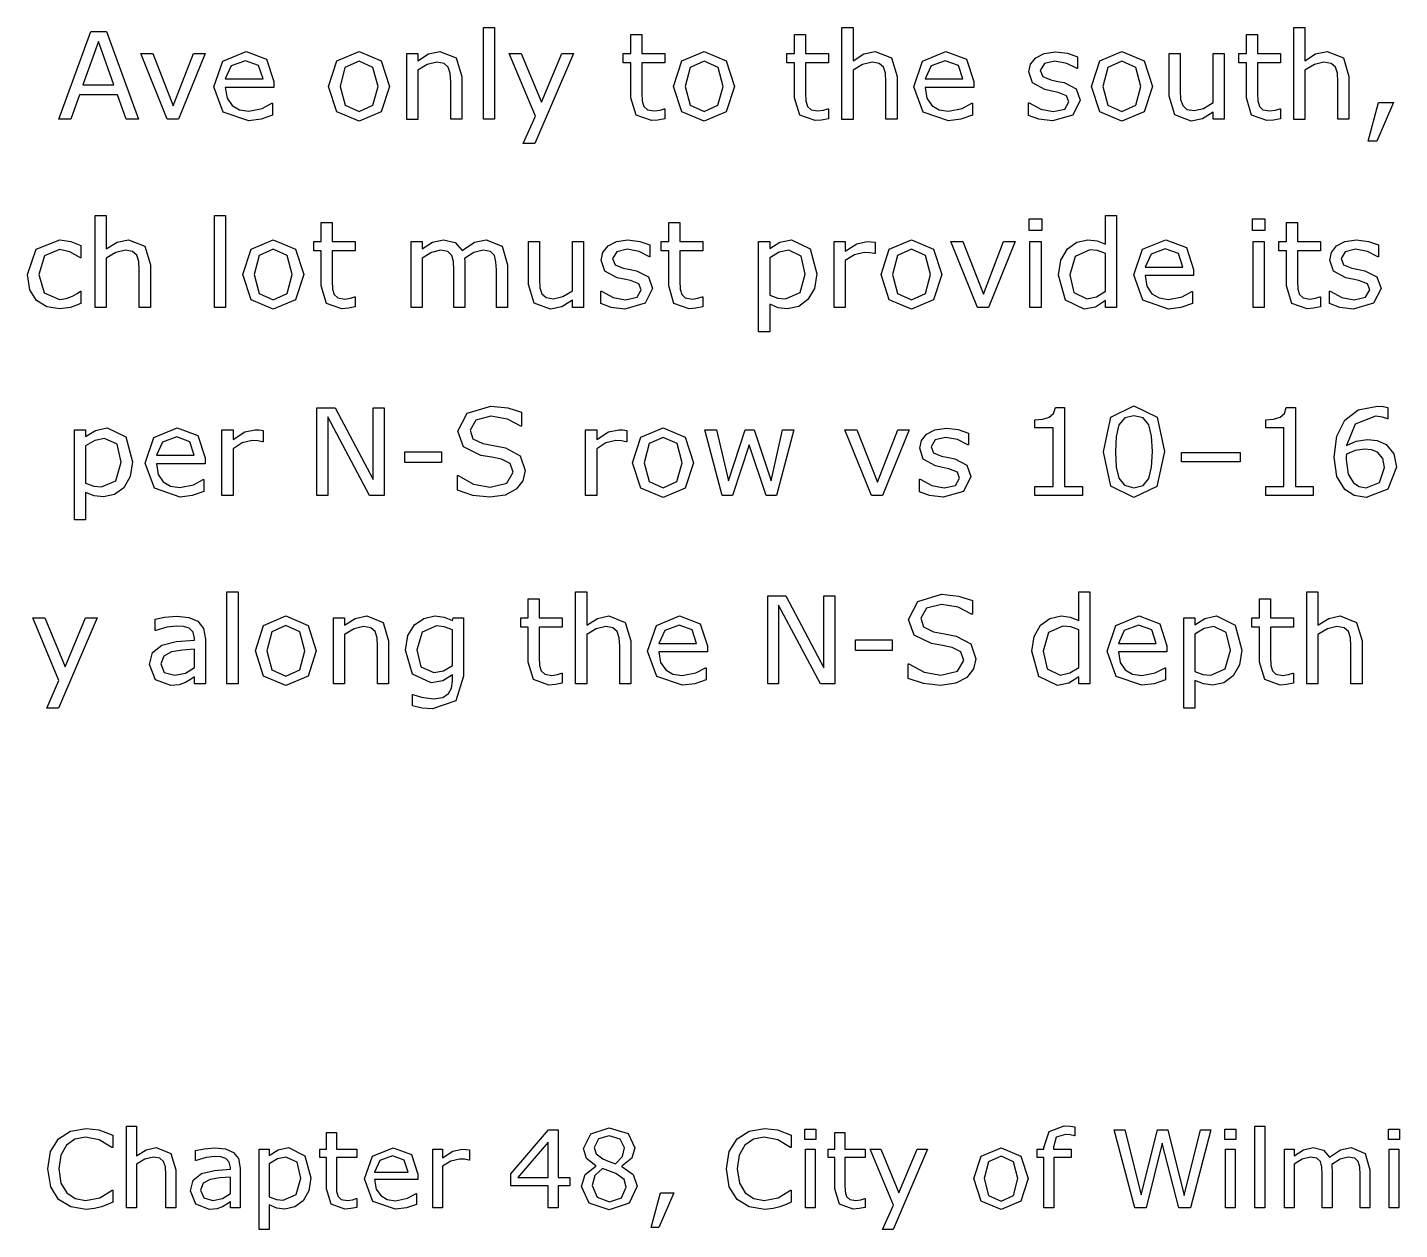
# Model space of a CAD drawing. Extents: x -1 to 182, y 89 to 480.
# Drawn here: x 102.41 to 129.41, y 89.8 to 113.46 of the extents above; entities that cross this region are included whole.
import ezdxf

# ---------------------------------------------------------------- set-up
doc = ezdxf.new("R2010")
doc.units = 0

msp = doc.modelspace()

# ---------------------------------------------------------------- linework, layer by layer
at = {"layer": 'Layer 1', "color": 7}
for points in [[(111.601197, 111.655045), (111.382606, 111.655045), (111.382606, 113.464237), (111.601197, 113.464237), (111.601197, 111.655045)], [(119.525122, 111.655019), (119.306531, 111.655019), (119.306531, 112.394502), (119.29608, 112.56193), (119.25771, 112.685199), (119.173993, 112.757272), (119.032143, 112.781613), (118.844945, 112.737428), (118.657747, 112.624636), (118.657747, 111.654966), (118.439156, 111.654966), (118.439156, 113.464158), (118.657747, 113.464158), (118.657747, 112.809553), (118.869363, 112.942083), (119.093767, 112.989761), (119.414677, 112.863026), (119.525135, 112.497927), (119.525122, 111.655019)], [(128.418754, 111.655019), (128.200163, 111.655019), (128.200163, 112.394502), (128.189686, 112.56193), (128.151316, 112.685199), (128.067599, 112.757272), (127.925748, 112.781613), (127.73855, 112.737428), (127.551353, 112.624636), (127.551353, 111.654966), (127.332762, 111.654966), (127.332762, 113.464158), (127.551353, 113.464158), (127.551353, 112.809553), (127.762969, 112.942083), (127.987372, 112.989761), (128.308282, 112.863026), (128.41874, 112.497927), (128.418754, 111.655019)], [(104.596984, 111.655045), (104.351649, 111.655045), (104.181893, 112.137565), (103.433101, 112.137565), (103.263345, 111.655045), (103.029639, 111.655045), (103.659831, 113.386344), (103.966789, 113.386344), (104.596984, 111.655045)], [(104.110966, 112.335235), (103.807497, 113.185182), (103.502864, 112.335235), (104.110966, 112.335235)], [(114.954477, 111.666661), (114.819603, 111.639938), (114.690539, 111.629354), (114.388232, 111.736325), (114.284751, 112.079331), (114.284751, 112.769998), (114.137087, 112.769998), (114.137087, 112.953698), (114.284751, 112.953698), (114.284751, 113.326919), (114.503341, 113.326919), (114.503341, 112.953698), (114.954477, 112.953698), (114.954477, 112.769998), (114.503341, 112.769998), (114.503341, 112.178152), (114.507998, 112.017709), (114.540555, 111.910738), (114.610318, 111.842132), (114.747517, 111.82123), (114.859139, 111.836311), (114.942856, 111.863061), (114.954471, 111.863061), (114.954477, 111.666661)], [(118.175206, 111.666661), (118.040332, 111.639938), (117.911268, 111.629354), (117.608964, 111.736325), (117.50548, 112.079331), (117.50548, 112.769998), (117.357816, 112.769998), (117.357816, 112.953698), (117.50548, 112.953698), (117.50548, 113.326919), (117.724071, 113.326919), (117.724071, 112.953698), (118.175206, 112.953698), (118.175206, 112.769998), (117.724071, 112.769998), (117.724071, 112.178152), (117.728727, 112.017709), (117.761284, 111.910738), (117.831047, 111.842132), (117.968249, 111.82123), (118.079869, 111.836311), (118.163585, 111.863061), (118.175201, 111.863061), (118.175206, 111.666661)], [(127.068838, 111.666661), (126.933964, 111.639938), (126.804901, 111.629354), (126.502596, 111.736325), (126.399112, 112.079331), (126.399112, 112.769998), (126.251448, 112.769998), (126.251448, 112.953698), (126.399112, 112.953698), (126.399112, 113.326919), (126.617703, 113.326919), (126.617703, 112.953698), (127.068838, 112.953698), (127.068838, 112.769998), (126.617703, 112.769998), (126.617703, 112.178152), (126.622359, 112.017709), (126.654916, 111.910738), (126.724679, 111.842132), (126.861881, 111.82123), (126.973501, 111.836311), (127.057217, 111.863061), (127.068833, 111.863061), (127.068838, 111.666661)], [(105.907365, 112.953804), (105.381819, 111.655045), (105.162064, 111.655045), (104.640002, 112.953804), (104.877198, 112.953804), (105.279499, 111.920158), (105.67831, 112.953804), (105.907365, 112.953804)], [(107.259607, 112.281763), (106.302689, 112.281763), (106.338733, 112.072452), (106.437566, 111.927116), (106.580581, 111.843402), (106.764289, 111.815489), (107.030552, 111.867823), (107.222401, 111.972466), (107.234016, 111.972466), (107.234016, 111.734103), (107.008449, 111.65621), (106.766604, 111.624804), (106.261986, 111.799217), (106.080601, 112.296871), (106.253845, 112.802648), (106.711957, 112.98984), (107.116584, 112.836356), (107.259596, 112.400349), (107.259607, 112.281763)], [(109.535047, 112.303829), (109.372267, 111.802709), (108.936248, 111.619009), (108.497903, 111.802709), (108.336285, 112.303829), (108.497903, 112.804976), (108.936248, 112.98984), (109.372267, 112.804976), (109.535047, 112.303829), (109.535047, 112.303829)], [(110.959377, 111.655045), (110.740786, 111.655045), (110.740786, 112.394528), (110.730309, 112.561957), (110.691939, 112.685226), (110.608222, 112.757298), (110.466371, 112.78164), (110.279173, 112.737454), (110.091976, 112.624663), (110.091976, 111.654966), (109.873385, 111.654966), (109.873385, 112.953725), (110.091976, 112.953725), (110.091976, 112.809553), (110.303592, 112.942083), (110.527995, 112.989761), (110.848905, 112.863026), (110.959363, 112.497927), (110.959377, 111.655045)], [(113.156916, 112.953804), (112.398822, 111.176018), (112.165116, 111.176018), (112.40696, 111.717831), (111.889552, 112.953804), (112.126746, 112.953804), (112.52556, 111.991066), (112.927858, 112.953804), (113.156916, 112.953804)], [(116.325321, 112.303829), (116.162541, 111.802709), (115.726522, 111.619009), (115.288177, 111.802709), (115.126559, 112.303829), (115.288177, 112.804976), (115.726522, 112.98984), (116.162541, 112.804976), (116.325321, 112.303829), (116.325321, 112.303829)], [(121.033168, 112.281737), (120.076251, 112.281737), (120.112295, 112.072425), (120.211127, 111.92709), (120.354139, 111.843376), (120.53785, 111.815462), (120.804113, 111.867797), (120.995962, 111.972439), (121.007577, 111.972439), (121.007577, 111.734076), (120.78201, 111.656183), (120.540165, 111.624777), (120.035544, 111.79919), (119.854162, 112.296844), (120.027406, 112.802621), (120.485518, 112.989814), (120.890142, 112.836329), (121.033157, 112.400323), (121.033168, 112.281737)], [(123.129549, 112.029404), (122.981883, 111.737569), (122.580746, 111.623613), (122.315647, 111.657347), (122.114495, 111.732912), (122.114495, 111.97826), (122.12611, 111.97826), (122.356329, 111.853853), (122.599335, 111.808504), (122.824903, 111.855017), (122.906294, 112.001517), (122.862111, 112.117775), (122.692355, 112.185217), (122.570268, 112.209558), (122.43423, 112.239774), (122.191221, 112.37233), (122.120297, 112.5886), (122.152851, 112.739756), (122.254009, 112.866492), (122.419115, 112.952534), (122.644682, 112.985078), (122.879552, 112.956026), (123.078376, 112.88742), (123.078376, 112.653714), (123.066761, 112.653714), (122.863283, 112.757192), (122.628416, 112.800214), (122.426102, 112.7537), (122.34355, 112.617678), (122.393545, 112.496737), (122.551676, 112.430485), (122.68655, 112.402572), (122.812123, 112.376907), (123.046994, 112.257157), (123.129546, 112.029245), (123.129549, 112.029404)], [(124.549227, 112.303803), (124.386448, 111.802683), (123.950428, 111.618983), (123.512083, 111.802683), (123.350465, 112.303803), (123.512083, 112.80495), (123.950428, 112.989814), (124.386448, 112.80495), (124.549227, 112.303803), (124.549227, 112.303803)], [(125.964257, 111.655019), (125.745666, 111.655019), (125.745666, 111.79919), (125.53405, 111.665496), (125.310808, 111.618983), (124.992224, 111.74339), (124.878279, 112.110816), (124.878279, 112.953777), (125.096869, 112.953777), (125.096869, 112.214294), (125.106156, 112.044538), (125.14569, 111.924761), (125.227078, 111.850361), (125.372419, 111.827077), (125.557291, 111.871263), (125.745653, 111.984054), (125.745653, 112.953751), (125.964244, 112.953751), (125.964257, 111.655019)], [(107.046829, 112.449191), (106.959625, 112.715441), (106.700339, 112.809633), (106.420124, 112.706154), (106.302689, 112.449191), (107.046829, 112.449191)], [(109.309479, 112.303829), (109.21065, 112.678241), (108.936248, 112.801484), (108.659521, 112.678241), (108.561852, 112.303829), (108.660682, 111.932937), (108.936248, 111.807366), (109.209485, 111.931773), (109.309479, 112.303829), (109.309479, 112.303829)], [(116.099753, 112.303829), (116.000924, 112.678241), (115.726522, 112.801484), (115.449795, 112.678241), (115.352126, 112.303829), (115.450959, 111.932937), (115.726522, 111.807366), (115.999759, 111.931773), (116.099753, 112.303829), (116.099753, 112.303829)], [(120.82039, 112.449165), (120.733186, 112.715415), (120.4739, 112.809606), (120.193686, 112.706128), (120.076251, 112.449165), (120.82039, 112.449165)], [(124.32366, 112.303803), (124.22483, 112.678214), (123.950428, 112.801457), (123.673701, 112.678214), (123.576033, 112.303803), (123.674865, 111.93291), (123.950428, 111.807339), (124.223666, 111.931746), (124.32366, 112.303803), (124.32366, 112.303803)], [(129.293118, 111.986383), (128.965231, 111.224807), (128.795475, 111.224807), (128.997788, 111.986383), (129.293118, 111.986383)], [(104.829541, 107.950778), (104.610951, 107.950778), (104.610951, 108.690261), (104.600473, 108.857689), (104.562104, 108.980958), (104.478387, 109.05303), (104.336536, 109.077372), (104.149338, 109.033187), (103.96214, 108.920395), (103.96214, 107.950804), (103.74355, 107.950804), (103.74355, 109.759996), (103.96214, 109.759996), (103.96214, 109.105391), (104.173757, 109.237921), (104.39816, 109.285599), (104.71907, 109.158864), (104.829528, 108.793765), (104.829541, 107.950778)], [(106.308521, 107.950778), (106.089928, 107.950778), (106.089928, 109.75997), (106.308521, 109.75997), (106.308521, 107.950778)], [(122.372635, 109.466944), (122.126139, 109.466944), (122.126139, 109.693665), (122.372635, 109.693665), (122.372635, 109.466944)], [(123.844611, 107.950804), (123.62602, 107.950804), (123.62602, 108.086853), (123.42952, 107.960117), (123.20744, 107.914768), (122.837695, 108.093811), (122.701657, 108.590301), (122.748166, 108.884464), (122.876065, 109.104227), (123.059776, 109.239085), (123.278366, 109.285599), (123.459751, 109.263374), (123.62602, 109.197096), (123.62602, 109.759864), (123.844611, 109.759864), (123.844611, 107.950804)], [(126.765359, 109.466997), (126.518863, 109.466997), (126.518863, 109.693718), (126.765359, 109.693718), (126.765359, 109.466997)], [(108.860686, 107.962393), (108.725812, 107.93567), (108.596748, 107.925087), (108.294444, 108.032057), (108.19096, 108.375063), (108.19096, 109.06573), (108.043296, 109.06573), (108.043296, 109.24943), (108.19096, 109.24943), (108.19096, 109.622651), (108.409551, 109.622651), (108.409551, 109.24943), (108.860686, 109.24943), (108.860686, 109.06573), (108.409551, 109.06573), (108.409551, 108.473885), (108.414207, 108.313441), (108.446764, 108.206471), (108.516527, 108.137864), (108.653729, 108.116962), (108.765348, 108.132043), (108.849065, 108.158793), (108.86068, 108.158793), (108.860686, 107.962393)], [(115.699796, 107.962366), (115.56492, 107.935643), (115.435859, 107.92506), (115.133552, 108.032031), (115.030071, 108.375036), (115.030071, 109.065704), (114.882404, 109.065704), (114.882404, 109.249404), (115.030071, 109.249404), (115.030071, 109.622625), (115.248661, 109.622625), (115.248661, 109.249404), (115.699796, 109.249404), (115.699796, 109.065704), (115.248661, 109.065704), (115.248661, 108.473858), (115.253318, 108.313415), (115.285872, 108.206444), (115.355635, 108.137838), (115.492837, 108.116936), (115.604457, 108.132017), (115.688173, 108.158766), (115.699788, 108.158766), (115.699796, 107.962366)], [(127.858322, 107.962446), (127.723445, 107.935723), (127.594384, 107.925139), (127.292077, 108.03211), (127.188596, 108.375116), (127.188596, 109.065783), (127.04093, 109.065783), (127.04093, 109.249483), (127.188596, 109.249483), (127.188596, 109.622704), (127.407187, 109.622704), (127.407187, 109.249483), (127.858322, 109.249483), (127.858322, 109.065783), (127.407187, 109.065783), (127.407187, 108.473938), (127.411843, 108.313494), (127.4444, 108.206523), (127.514163, 108.137917), (127.651362, 108.117015), (127.762985, 108.132096), (127.846699, 108.158846), (127.858314, 108.158846), (127.858322, 107.962446)], [(103.463349, 108.032163), (103.255222, 107.950778), (103.047096, 107.9217), (102.788972, 107.962393), (102.587822, 108.08799), (102.456433, 108.299604), (102.409925, 108.598424), (102.584332, 109.09838), (103.047096, 109.279751), (103.265687, 109.248372), (103.463349, 109.171643), (103.463349, 108.928623), (103.451707, 108.928623), (103.244745, 109.048374), (103.03778, 109.090231), (102.743611, 108.96466), (102.636643, 108.598424), (102.741286, 108.236818), (103.03778, 108.111221), (103.172657, 108.128683), (103.295905, 108.174006), (103.385434, 108.225177), (103.451707, 108.272854), (103.463349, 108.272854), (103.463349, 108.032163)], [(107.84796, 108.599562), (107.685178, 108.098441), (107.249158, 107.914741), (106.810813, 108.098441), (106.649195, 108.599562), (106.810813, 109.100708), (107.249158, 109.285572), (107.685178, 109.100708), (107.84796, 108.599562), (107.84796, 108.599562)], [(107.622392, 108.599562), (107.52356, 108.973973), (107.249158, 109.097216), (106.972431, 108.973973), (106.874763, 108.599562), (106.973595, 108.228669), (107.249158, 108.103098), (107.522398, 108.227505), (107.622392, 108.599562), (107.622392, 108.599562)], [(111.857011, 107.950751), (111.638421, 107.950751), (111.638421, 108.690234), (111.630272, 108.851868), (111.598876, 108.976275), (111.522137, 109.05184), (111.37796, 109.077504), (111.194252, 109.030991), (111.010542, 108.914733), (111.016362, 108.851947), (111.018744, 108.782177), (111.018744, 107.950804), (110.800153, 107.950804), (110.800153, 108.690287), (110.792004, 108.853085), (110.760611, 108.977492), (110.683872, 109.051893), (110.539695, 109.077557), (110.359472, 109.033372), (110.180415, 108.92058), (110.180415, 107.950804), (109.961753, 107.950804), (109.961753, 109.249563), (110.180346, 109.249563), (110.180346, 109.105391), (110.383821, 109.237921), (110.60125, 109.285599), (110.825654, 109.229798), (110.964017, 109.075149), (111.205862, 109.235619), (111.439568, 109.285599), (111.754665, 109.155371), (111.856985, 108.793765), (111.857011, 107.950751)], [(113.354594, 107.950751), (113.136, 107.950751), (113.136, 108.094922), (112.924387, 107.961229), (112.701145, 107.914715), (112.382561, 108.039122), (112.268613, 108.406548), (112.268613, 109.24951), (112.487206, 109.24951), (112.487206, 108.510027), (112.496493, 108.34027), (112.536027, 108.220493), (112.617415, 108.146093), (112.762756, 108.122809), (112.947628, 108.166995), (113.135987, 108.279787), (113.135987, 109.249483), (113.35458, 109.249483), (113.354594, 107.950751)], [(114.712648, 108.325136), (114.564981, 108.033301), (114.163844, 107.919345), (113.898746, 107.953079), (113.697594, 108.028644), (113.697594, 108.273992), (113.709209, 108.273992), (113.939428, 108.149585), (114.182434, 108.104236), (114.408002, 108.150749), (114.489393, 108.297249), (114.44521, 108.413507), (114.275451, 108.480949), (114.153367, 108.505291), (114.017329, 108.535506), (113.77432, 108.668062), (113.703396, 108.884332), (113.73595, 109.035488), (113.837108, 109.162224), (114.002213, 109.248266), (114.227781, 109.28081), (114.462649, 109.251759), (114.661475, 109.183152), (114.661475, 108.949446), (114.64986, 108.949446), (114.446385, 109.052924), (114.211517, 109.095946), (114.009204, 109.049432), (113.926651, 108.91341), (113.976647, 108.792469), (114.134777, 108.726217), (114.269651, 108.698304), (114.395225, 108.672639), (114.630095, 108.552889), (114.712648, 108.324977), (114.712648, 108.325136)], [(117.943841, 108.615833), (117.898494, 108.3263), (117.770598, 108.1054), (117.589213, 107.97168), (117.369458, 107.925166), (117.18575, 107.947126), (117.019481, 108.015733), (117.019481, 107.471591), (116.80089, 107.471591), (116.80089, 109.249377), (117.019481, 109.249377), (117.019481, 109.113329), (117.214817, 109.235434), (117.447362, 109.285414), (117.812455, 109.107534), (117.943841, 108.615701), (117.943841, 108.615833)], [(119.094933, 109.011147), (119.083318, 109.011147), (118.987976, 109.027551), (118.879843, 109.033372), (118.684507, 108.988022), (118.503122, 108.872929), (118.503122, 107.950804), (118.284532, 107.950804), (118.284532, 109.249563), (118.503122, 109.249563), (118.503122, 109.057713), (118.732177, 109.205377), (118.935654, 109.249563), (119.018207, 109.246123), (119.094947, 109.23554), (119.094933, 109.011147)], [(120.407641, 108.599535), (120.244861, 108.098415), (119.808842, 107.914715), (119.370497, 108.098415), (119.208879, 108.599535), (119.370497, 109.100682), (119.808842, 109.285546), (120.244861, 109.100682), (120.407641, 108.599535), (120.407641, 108.599535)], [(120.182073, 108.599535), (120.083244, 108.973946), (119.808842, 109.097189), (119.532114, 108.973946), (119.434446, 108.599535), (119.533279, 108.228643), (119.808842, 108.103072), (120.082079, 108.227478), (120.182073, 108.599535), (120.182073, 108.599535)], [(121.851737, 109.24951), (121.326188, 107.950751), (121.106436, 107.950751), (120.584374, 109.24951), (120.82157, 109.24951), (121.223869, 108.215863), (121.622683, 109.24951), (121.851737, 109.24951)], [(122.358657, 107.950804), (122.140064, 107.950804), (122.140064, 109.249563), (122.358657, 109.249563), (122.358657, 107.950804)], [(125.361957, 108.577522), (124.40504, 108.577522), (124.441084, 108.36821), (124.539917, 108.222875), (124.682929, 108.139161), (124.86664, 108.111247), (125.132903, 108.163582), (125.324752, 108.268224), (125.336367, 108.268224), (125.336367, 108.029861), (125.110799, 107.951968), (124.868955, 107.920562), (124.364334, 108.094975), (124.182952, 108.592629), (124.356195, 109.098406), (124.814308, 109.285599), (125.218932, 109.132114), (125.361947, 108.696108), (125.361957, 108.577522)], [(125.14918, 108.74495), (125.061976, 109.0112), (124.80269, 109.105391), (124.522475, 109.001913), (124.40504, 108.74495), (125.14918, 108.74495)], [(126.751415, 107.950804), (126.532822, 107.950804), (126.532822, 109.249563), (126.751415, 109.249563), (126.751415, 107.950804)], [(129.050107, 108.325215), (128.902443, 108.03338), (128.501304, 107.919424), (128.236205, 107.953159), (128.035055, 108.028724), (128.035055, 108.274072), (128.046671, 108.274072), (128.27689, 108.149665), (128.519898, 108.104315), (128.745466, 108.150829), (128.826854, 108.297328), (128.782672, 108.413586), (128.612915, 108.481028), (128.490829, 108.50537), (128.354791, 108.535585), (128.111784, 108.668141), (128.040858, 108.884412), (128.073415, 109.035568), (128.17457, 109.162303), (128.339675, 109.248345), (128.565243, 109.280889), (128.800113, 109.251838), (128.998937, 109.183232), (128.998937, 108.949525), (128.987321, 108.949525), (128.783846, 109.053004), (128.548976, 109.096025), (128.346663, 109.049511), (128.26411, 108.913489), (128.314108, 108.792548), (128.472236, 108.726297), (128.607113, 108.698383), (128.732687, 108.672719), (128.967554, 108.552968), (129.050107, 108.325057), (129.050107, 108.325215)], [(117.718274, 108.610013), (117.638047, 108.961141), (117.391551, 109.077425), (117.202027, 109.036732), (117.019481, 108.929761), (117.019481, 108.193771), (117.178773, 108.136779), (117.331088, 108.121698), (117.615954, 108.244941), (117.718274, 108.610039), (117.718274, 108.610013)], [(123.62602, 108.270553), (123.62602, 109.015856), (123.46789, 109.070493), (123.315575, 109.085574), (123.029545, 108.957675), (122.927225, 108.594905), (123.00629, 108.242586), (123.259764, 108.122836), (123.448123, 108.163529), (123.62602, 108.2705), (123.62602, 108.270553)], [(109.42923, 104.246695), (109.144364, 104.246695), (108.323484, 105.795432), (108.323484, 104.246642), (108.108381, 104.246642), (108.108381, 105.977941), (108.465335, 105.977941), (109.214126, 104.564062), (109.214126, 105.977941), (109.42923, 105.977941), (109.42923, 104.246695)], [(112.205801, 104.740857), (112.158128, 104.540858), (112.026741, 104.37343), (111.809312, 104.257172), (111.511657, 104.215289), (111.174469, 104.250187), (110.871001, 104.353666), (110.871001, 104.642008), (110.887272, 104.642008), (111.190741, 104.473416), (111.513977, 104.414123), (111.846515, 104.494345), (111.966276, 104.708286), (111.909301, 104.878043), (111.738383, 104.962921), (111.54886, 105.001312), (111.333756, 105.039677), (110.991918, 105.205941), (110.88146, 105.514047), (111.065167, 105.869859), (111.531418, 106.009373), (111.866282, 105.974501), (112.136033, 105.888459), (112.136033, 105.616388), (112.119761, 105.616388), (111.859313, 105.754739), (111.530265, 105.810539), (111.232609, 105.73381), (111.120987, 105.53614), (111.176798, 105.366384), (111.373295, 105.272219), (111.584912, 105.23269), (111.817456, 105.185012), (112.108135, 105.030363), (112.205803, 104.740857), (112.205801, 104.740857)], [(123.174885, 104.246695), (122.237732, 104.246695), (122.237732, 104.423436), (122.598176, 104.423436), (122.598176, 105.583818), (122.237732, 105.583818), (122.237732, 105.741959), (122.394701, 105.753601), (122.521437, 105.789637), (122.605153, 105.8629), (122.641198, 105.983815), (122.821418, 105.983815), (122.821418, 104.423463), (123.174885, 104.423463), (123.174885, 104.246695)], [(124.785249, 105.112913), (124.638746, 104.428067), (124.18645, 104.210659), (123.730663, 104.431559), (123.587651, 105.110585), (123.732989, 105.791939), (124.18645, 106.012866), (124.641072, 105.788447), (124.785249, 105.112913), (124.785249, 105.112913)], [(127.716463, 104.246642), (126.77931, 104.246642), (126.77931, 104.423383), (127.139754, 104.423383), (127.139754, 105.583765), (126.77931, 105.583765), (126.77931, 105.741906), (126.936279, 105.753548), (127.063014, 105.789584), (127.146731, 105.862847), (127.182775, 105.983762), (127.362996, 105.983762), (127.362996, 104.42341), (127.716463, 104.42341), (127.716463, 104.246642)], [(129.354732, 104.808246), (129.180324, 104.37687), (128.754769, 104.210606), (128.522227, 104.250134), (128.337355, 104.367556), (128.182711, 104.623355), (128.129226, 105.007054), (128.17806, 105.415173), (128.336191, 105.731429), (128.600128, 105.936084), (128.976849, 106.010485), (129.091959, 106.004664), (129.186137, 105.983762), (129.186137, 105.761697), (129.174522, 105.761697), (129.075689, 105.794241), (128.941977, 105.810645), (128.543166, 105.653694), (128.36992, 105.231632), (128.561769, 105.32114), (128.781523, 105.352546), (128.975696, 105.331644), (129.148942, 105.250258), (129.302421, 105.071188), (129.354742, 104.808431), (129.354732, 104.808246)], [(124.479454, 104.585044), (124.534101, 104.80597), (124.549209, 105.112913), (124.534101, 105.419882), (124.478293, 105.640783), (124.36667, 105.775667), (124.18645, 105.821017), (124.005065, 105.775667), (123.892281, 105.638481), (123.837634, 105.414062), (123.82369, 105.110585), (123.83647, 104.807135), (123.891117, 104.588536), (123.999249, 104.450159), (124.186447, 104.402508), (124.367832, 104.447857), (124.479451, 104.585044), (124.479454, 104.585044)], [(104.478374, 104.911777), (104.433029, 104.622244), (104.30513, 104.401344), (104.123745, 104.267623), (103.903993, 104.22111), (103.720282, 104.24307), (103.554013, 104.311677), (103.554013, 103.767535), (103.335423, 103.767535), (103.335423, 105.545321), (103.554013, 105.545321), (103.554013, 105.409273), (103.74935, 105.531378), (103.981894, 105.581357), (104.346987, 105.403478), (104.478374, 104.911645), (104.478374, 104.911777)], [(104.252809, 104.905956), (104.172579, 105.257084), (103.926083, 105.373369), (103.73656, 105.332676), (103.554013, 105.225705), (103.554013, 104.489714), (103.713305, 104.432723), (103.865623, 104.417642), (104.150489, 104.540885), (104.252809, 104.905983), (104.252809, 104.905956)], [(105.906193, 104.873413), (104.949276, 104.873413), (104.98532, 104.664101), (105.084152, 104.518766), (105.227165, 104.435052), (105.410875, 104.407138), (105.677138, 104.459473), (105.868985, 104.564115), (105.8806, 104.564115), (105.8806, 104.325752), (105.655032, 104.247859), (105.413188, 104.216453), (104.908567, 104.390866), (104.727182, 104.88852), (104.900429, 105.394297), (105.358538, 105.58149), (105.763165, 105.428005), (105.90618, 104.991999), (105.906193, 104.873413)], [(105.693416, 105.040841), (105.606212, 105.307091), (105.346926, 105.401282), (105.066711, 105.297804), (104.949276, 105.040841), (105.693416, 105.040841)], [(107.047983, 105.307091), (107.036367, 105.307091), (106.941025, 105.323495), (106.832892, 105.329316), (106.637556, 105.283966), (106.456171, 105.168873), (106.456171, 104.246642), (106.237581, 104.246642), (106.237581, 105.545401), (106.456171, 105.545401), (106.456171, 105.353551), (106.685226, 105.501215), (106.888704, 105.545401), (106.971256, 105.541961), (107.047996, 105.531378), (107.047983, 105.307091)], [(114.205675, 105.307091), (114.19406, 105.307091), (114.098717, 105.323495), (113.990582, 105.329316), (113.795246, 105.283966), (113.613864, 105.168873), (113.613864, 104.246642), (113.395271, 104.246642), (113.395271, 105.545401), (113.613864, 105.545401), (113.613864, 105.353551), (113.842919, 105.501215), (114.046393, 105.545401), (114.128946, 105.541961), (114.205686, 105.531378), (114.205675, 105.307091)], [(115.518385, 104.895479), (115.355603, 104.394359), (114.919586, 104.210659), (114.481241, 104.394359), (114.319623, 104.895479), (114.481241, 105.396626), (114.919586, 105.58149), (115.355603, 105.396626), (115.518385, 104.895479), (115.518385, 104.895479)], [(115.292817, 104.895479), (115.193985, 105.26989), (114.919586, 105.393133), (114.642859, 105.26989), (114.545191, 104.895479), (114.64402, 104.524586), (114.919586, 104.399015), (115.192824, 104.523422), (115.292817, 104.895479), (115.292817, 104.895479)], [(117.490354, 105.545453), (117.152005, 104.246695), (116.949692, 104.246695), (116.615992, 105.247798), (116.284615, 104.246695), (116.083466, 104.246695), (115.741627, 105.545453), (115.96952, 105.545453), (116.207878, 104.539694), (116.532275, 105.545453), (116.712496, 105.545453), (117.045034, 104.539694), (117.270602, 105.545453), (117.490354, 105.545453)], [(119.765794, 105.545453), (119.240245, 104.246695), (119.020493, 104.246695), (118.498431, 105.545453), (118.735627, 105.545453), (119.137925, 104.511807), (119.536739, 105.545453), (119.765794, 105.545453)], [(120.979672, 104.62108), (120.832008, 104.329245), (120.430869, 104.215289), (120.16577, 104.249023), (119.96462, 104.324588), (119.96462, 104.569936), (119.976236, 104.569936), (120.206455, 104.445529), (120.449463, 104.40018), (120.675028, 104.446693), (120.756419, 104.593193), (120.712237, 104.709451), (120.54248, 104.776893), (120.420394, 104.801234), (120.284356, 104.83145), (120.041349, 104.964006), (119.970423, 105.180276), (120.00298, 105.331432), (120.104135, 105.458168), (120.26924, 105.54421), (120.494808, 105.576754), (120.729678, 105.547702), (120.928502, 105.479096), (120.928502, 105.24539), (120.916886, 105.24539), (120.713409, 105.348868), (120.478541, 105.39189), (120.276228, 105.345376), (120.193675, 105.209354), (120.243671, 105.088413), (120.401801, 105.022161), (120.536678, 104.994248), (120.662249, 104.968583), (120.897119, 104.848833), (120.979672, 104.620921), (120.979672, 104.62108)], [(110.560555, 104.898971), (109.835018, 104.898971), (109.835018, 105.109421), (110.560555, 105.109421), (110.560555, 104.898971)], [(126.278179, 104.911777), (125.120113, 104.911777), (125.120113, 105.097806), (126.278179, 105.097806), (126.278179, 104.911777)], [(129.1187, 104.798985), (129.086143, 104.978055), (128.981501, 105.101298), (128.862901, 105.15014), (128.726863, 105.161782), (128.543155, 105.138498), (128.368747, 105.0664), (128.365255, 105.01642), (128.364197, 104.957127), (128.401402, 104.666429), (128.506048, 104.499001), (128.621157, 104.423436), (128.757195, 104.400153), (129.022294, 104.502467), (129.118801, 104.798959), (129.1187, 104.798985)], [(106.554998, 100.542454), (106.336408, 100.542454), (106.336408, 102.351646), (106.554998, 102.351646), (106.554998, 100.542454)], [(114.284748, 100.542427), (114.066158, 100.542427), (114.066158, 101.28191), (114.055707, 101.449338), (114.017337, 101.572607), (113.93362, 101.64468), (113.791769, 101.669021), (113.604572, 101.624836), (113.417374, 101.512044), (113.417374, 100.54248), (113.198783, 100.54248), (113.198783, 102.351672), (113.417374, 102.351672), (113.417374, 101.697067), (113.62899, 101.829597), (113.853393, 101.877275), (114.174303, 101.75054), (114.284762, 101.385441), (114.284748, 100.542427)], [(123.319062, 100.54248), (123.100471, 100.54248), (123.100471, 100.678529), (122.903971, 100.551793), (122.681893, 100.506444), (122.312146, 100.685487), (122.176108, 101.181977), (122.222619, 101.47614), (122.350516, 101.695903), (122.534227, 101.830761), (122.752817, 101.877275), (122.934202, 101.85505), (123.100471, 101.788772), (123.100471, 102.35154), (123.319062, 102.35154), (123.319062, 100.54248)], [(128.675703, 100.542454), (128.457113, 100.542454), (128.457113, 101.281937), (128.446635, 101.449365), (128.408266, 101.572634), (128.324552, 101.644706), (128.182698, 101.669048), (127.9955, 101.624863), (127.808302, 101.512071), (127.808302, 100.54248), (127.589712, 100.54248), (127.589712, 102.351672), (127.808302, 102.351672), (127.808302, 101.697067), (128.019919, 101.829597), (128.244322, 101.877275), (128.565232, 101.75054), (128.67569, 101.385441), (128.675703, 100.542454)], [(112.934833, 100.554069), (112.799956, 100.527346), (112.670895, 100.516763), (112.368588, 100.623733), (112.265107, 100.966739), (112.265107, 101.657406), (112.11744, 101.657406), (112.11744, 101.841106), (112.265107, 101.841106), (112.265107, 102.214327), (112.483697, 102.214327), (112.483697, 101.841106), (112.934833, 101.841106), (112.934833, 101.657406), (112.483697, 101.657406), (112.483697, 101.065561), (112.488354, 100.905117), (112.520911, 100.798147), (112.590674, 100.72954), (112.727873, 100.708638), (112.839495, 100.723719), (112.923209, 100.750469), (112.934825, 100.750469), (112.934833, 100.554069)], [(118.299607, 100.54248), (118.014742, 100.54248), (117.193862, 102.091217), (117.193862, 100.54248), (116.978759, 100.54248), (116.978759, 102.273779), (117.335713, 102.273779), (118.084504, 100.8599), (118.084504, 102.273779), (118.299607, 102.273779), (118.299607, 100.54248)], [(121.076179, 101.036642), (121.028506, 100.836643), (120.897119, 100.669215), (120.67969, 100.552957), (120.382034, 100.511074), (120.044847, 100.545972), (119.741378, 100.649451), (119.741378, 100.937793), (119.75765, 100.937793), (120.061119, 100.769201), (120.384355, 100.709908), (120.716893, 100.79013), (120.836652, 101.004072), (120.779679, 101.173828), (120.608761, 101.258706), (120.419237, 101.297097), (120.204134, 101.335462), (119.862296, 101.501726), (119.751837, 101.809833), (119.935545, 102.165644), (120.401796, 102.305158), (120.736658, 102.270286), (121.006411, 102.184244), (121.006411, 101.912173), (120.990139, 101.912173), (120.729691, 102.050524), (120.400643, 102.106324), (120.102987, 102.029595), (119.991364, 101.831925), (120.047176, 101.662169), (120.243673, 101.568004), (120.45529, 101.528475), (120.687832, 101.480797), (120.978513, 101.326148), (121.076181, 101.036642), (121.076179, 101.036642)], [(127.325788, 100.554095), (127.190914, 100.527372), (127.06185, 100.516789), (126.759546, 100.62376), (126.656062, 100.966765), (126.656062, 101.657433), (126.508398, 101.657433), (126.508398, 101.841133), (126.656062, 101.841133), (126.656062, 102.214354), (126.874655, 102.214354), (126.874655, 101.841133), (127.325788, 101.841133), (127.325788, 101.657433), (126.874655, 101.657433), (126.874655, 101.065587), (126.879312, 100.905144), (126.911869, 100.798173), (126.981631, 100.729567), (127.118834, 100.708665), (127.230453, 100.723746), (127.31417, 100.750495), (127.325785, 100.750495), (127.325788, 100.554095)], [(103.780753, 101.841212), (103.022659, 100.063426), (102.788953, 100.063426), (103.030798, 100.605239), (102.51339, 101.841212), (102.750583, 101.841212), (103.149397, 100.878474), (103.551695, 101.841212), (103.780753, 101.841212)], [(105.913178, 100.542454), (105.695749, 100.542454), (105.695749, 100.680804), (105.616684, 100.625003), (105.521341, 100.569203), (105.395768, 100.525018), (105.229498, 100.506497), (104.931842, 100.622754), (104.809759, 100.919246), (104.872544, 101.157609), (105.053929, 101.30178), (105.338795, 101.372715), (105.695749, 101.400629), (105.695749, 101.434336), (105.669005, 101.557579), (105.594591, 101.634335), (105.482971, 101.670371), (105.346933, 101.679631), (105.155084, 101.656348), (104.936494, 101.591234), (104.924879, 101.591234), (104.924879, 101.813299), (105.109751, 101.851663), (105.348108, 101.872565), (105.586466, 101.849282), (105.763199, 101.772526), (105.874822, 101.634176), (105.913191, 101.423727), (105.913178, 100.542454)], [(108.094437, 101.191238), (107.931655, 100.690117), (107.495636, 100.506417), (107.057291, 100.690117), (106.895673, 101.191238), (107.057291, 101.692384), (107.495636, 101.877248), (107.931655, 101.692384), (108.094437, 101.191238), (108.094437, 101.191238)], [(109.518767, 100.542454), (109.300177, 100.542454), (109.300177, 101.281937), (109.289699, 101.449365), (109.251332, 101.572634), (109.167615, 101.644706), (109.025764, 101.669048), (108.838567, 101.624863), (108.651369, 101.512071), (108.651369, 100.54248), (108.432778, 100.54248), (108.432778, 101.841239), (108.651369, 101.841239), (108.651369, 101.697067), (108.862982, 101.829597), (109.087388, 101.877275), (109.408298, 101.75054), (109.518757, 101.385441), (109.518767, 100.542454)], [(110.993092, 100.690117), (110.843103, 100.205269), (110.381503, 100.05062), (110.17919, 100.065701), (109.986179, 100.106421), (109.986179, 100.329649), (109.997795, 100.329649), (110.167554, 100.278479), (110.400096, 100.2471), (110.584968, 100.273849), (110.698916, 100.34825), (110.75705, 100.457549), (110.774486, 100.600556), (110.774486, 100.719169), (110.584963, 100.600556), (110.355908, 100.562191), (109.986164, 100.72962), (109.850126, 101.204017), (109.896634, 101.492359), (110.025695, 101.702809), (110.209405, 101.830708), (110.424509, 101.877222), (110.612868, 101.853939), (110.774486, 101.785359), (110.788429, 101.841159), (110.993066, 101.841159), (110.993092, 100.690117)], [(115.792795, 101.169145), (114.835877, 101.169145), (114.871921, 100.959833), (114.970751, 100.814498), (115.113766, 100.730784), (115.297477, 100.70287), (115.56374, 100.755205), (115.755586, 100.859847), (115.767202, 100.859847), (115.767202, 100.621484), (115.541634, 100.543591), (115.299789, 100.512185), (114.795169, 100.686598), (114.613784, 101.184253), (114.78703, 101.690029), (115.24514, 101.877222), (115.649766, 101.723737), (115.792781, 101.287731), (115.792795, 101.169145)], [(124.836408, 101.169198), (123.879491, 101.169198), (123.915535, 100.959886), (124.014367, 100.814551), (124.157382, 100.730837), (124.34109, 100.702923), (124.607354, 100.755258), (124.799203, 100.8599), (124.810818, 100.8599), (124.810818, 100.621537), (124.58525, 100.543644), (124.343406, 100.512238), (123.838785, 100.686651), (123.657403, 101.184305), (123.830646, 101.690082), (124.288759, 101.877275), (124.693383, 101.72379), (124.836398, 101.287784), (124.836408, 101.169198)], [(126.310736, 101.207562), (126.265389, 100.918029), (126.13749, 100.697129), (125.956108, 100.563409), (125.736353, 100.516895), (125.552642, 100.538855), (125.386376, 100.607462), (125.386376, 100.06332), (125.167783, 100.06332), (125.167783, 101.841106), (125.386376, 101.841106), (125.386376, 101.705058), (125.581712, 101.827163), (125.814254, 101.877142), (126.17935, 101.699263), (126.310736, 101.20743), (126.310736, 101.207562)], [(107.86887, 101.191238), (107.770038, 101.565649), (107.495636, 101.688892), (107.218908, 101.565649), (107.12124, 101.191238), (107.220073, 100.820345), (107.495636, 100.694774), (107.768876, 100.819181), (107.86887, 101.191238), (107.86887, 101.191238)], [(110.774502, 100.899402), (110.774502, 101.607506), (110.611722, 101.663307), (110.462895, 101.680769), (110.17919, 101.559855), (110.075709, 101.208726), (110.152449, 100.877336), (110.407083, 100.764571), (110.597768, 100.800607), (110.774502, 100.899429), (110.774502, 100.899402)], [(115.580017, 101.336573), (115.492813, 101.602823), (115.233527, 101.697014), (114.953313, 101.593536), (114.835877, 101.336573), (115.580017, 101.336573)], [(123.100471, 100.862229), (123.100471, 101.607532), (122.942341, 101.662169), (122.790025, 101.67725), (122.503995, 101.549351), (122.401676, 101.186581), (122.480741, 100.834262), (122.734214, 100.714512), (122.922574, 100.755205), (123.100471, 100.862176), (123.100471, 100.862229)], [(124.623631, 101.336626), (124.536427, 101.602876), (124.277141, 101.697067), (123.996926, 101.593589), (123.879491, 101.336626), (124.623631, 101.336626)], [(126.085169, 101.201741), (126.004942, 101.55287), (125.758446, 101.669154), (125.568922, 101.628461), (125.386376, 101.52149), (125.386376, 100.785499), (125.545668, 100.728508), (125.697983, 100.713427), (125.982849, 100.83667), (126.085169, 101.201768), (126.085169, 101.201741)], [(119.430933, 101.194756), (118.705396, 101.194756), (118.705396, 101.405206), (119.430933, 101.405206), (119.430933, 101.194756)], [(105.695749, 100.862202), (105.695749, 101.223808), (105.459717, 101.206345), (105.245778, 101.172611), (105.09346, 101.088897), (105.035324, 100.934275), (105.102763, 100.765656), (105.308564, 100.709855), (105.519016, 100.754041), (105.695749, 100.862176), (105.695749, 100.862202)], [(105.327804, 90.223743), (105.133502, 90.223743), (105.133502, 90.881073), (105.124189, 91.029901), (105.090084, 91.139438), (105.01567, 91.20352), (104.889578, 91.225216), (104.723182, 91.185926), (104.556783, 91.085675), (104.556783, 90.223743), (104.362481, 90.223743), (104.362481, 91.831905), (104.556783, 91.831905), (104.556783, 91.250034), (104.744885, 91.367853), (104.944355, 91.410239), (105.229609, 91.29758), (105.327794, 90.973042), (105.327804, 90.223743)], [(123.024885, 91.643681), (123.01454, 91.643681), (122.930823, 91.662201), (122.839873, 91.67252), (122.657972, 91.616693), (122.602164, 91.417224), (122.602164, 91.37796), (122.952527, 91.37796), (122.952527, 91.214659), (122.608363, 91.214659), (122.608363, 90.223743), (122.414061, 90.223743), (122.414061, 91.214897), (122.282801, 91.214897), (122.282801, 91.378198), (122.414061, 91.378198), (122.414061, 91.41643), (122.516381, 91.731654), (122.811967, 91.84225), (122.928757, 91.8359), (123.024875, 91.821348), (123.024885, 91.643681)], [(126.762112, 90.223611), (126.56781, 90.223611), (126.56781, 91.831773), (126.762112, 91.831773), (126.762112, 90.223611)], [(104.088606, 90.335371), (103.985252, 90.288857), (103.865364, 90.243375), (103.727905, 90.210302), (103.565642, 90.19575), (103.260749, 90.242264), (103.02304, 90.39006), (102.86801, 90.639138), (102.812199, 90.991563), (102.865944, 91.331605), (103.020971, 91.584811), (103.257649, 91.737793), (103.566674, 91.790498), (103.813688, 91.76052), (104.088606, 91.655111), (104.088606, 91.412223), (104.073101, 91.412223), (103.820919, 91.567243), (103.553235, 91.61582), (103.342397, 91.577588), (103.175998, 91.460801), (103.064379, 91.264427), (103.025104, 90.991563), (103.068511, 90.712534), (103.1822, 90.522351), (103.350665, 90.40866), (103.555302, 90.372492), (103.832288, 90.423133), (104.074133, 90.575056), (104.088606, 90.575056), (104.088606, 90.335371)], [(108.891406, 90.233982), (108.771519, 90.21017), (108.656795, 90.200909), (108.38808, 90.295974), (108.296095, 90.60088), (108.296095, 91.214792), (108.164838, 91.214792), (108.164838, 91.378092), (108.296095, 91.378092), (108.296095, 91.709853), (108.490399, 91.709853), (108.490399, 91.378092), (108.891406, 91.378092), (108.891406, 91.214792), (108.490399, 91.214792), (108.490399, 90.688721), (108.494527, 90.546084), (108.523467, 90.45102), (108.585477, 90.390033), (108.707434, 90.371513), (108.806653, 90.385006), (108.881067, 90.408819), (108.891412, 90.408819), (108.891406, 90.233982)], [(113.086494, 90.65668), (112.858085, 90.65668), (112.858085, 90.223743), (112.659648, 90.223743), (112.659648, 90.656786), (111.922742, 90.656786), (111.922742, 90.894514), (112.667916, 91.762664), (112.858085, 91.762664), (112.858085, 90.82215), (113.086494, 90.82215), (113.086494, 90.65668)], [(114.408377, 90.652553), (114.252313, 90.320792), (113.86164, 90.188501), (113.4627, 90.317696), (113.314903, 90.648425), (113.389317, 90.879935), (113.599124, 91.0453), (113.599124, 91.051385), (113.415157, 91.196086), (113.356245, 91.392459), (113.498873, 91.681833), (113.86164, 91.797589), (114.229575, 91.686993), (114.367036, 91.405873), (114.301922, 91.200213), (114.110721, 91.04313), (114.110721, 91.03678), (114.331894, 90.883825), (114.408377, 90.652315), (114.408377, 90.652553)], [(114.163429, 91.403915), (114.077649, 91.579625), (113.860606, 91.645771), (113.646667, 91.583753), (113.563985, 91.416324), (113.605326, 91.287129), (113.73245, 91.191006), (113.842003, 91.142455), (113.982563, 91.092845), (114.124157, 91.234424), (114.163429, 91.403915), (114.163429, 91.403915)], [(117.443846, 90.335265), (117.340494, 90.288751), (117.220604, 90.243269), (117.083145, 90.210196), (116.920881, 90.195644), (116.615992, 90.242158), (116.37828, 90.389954), (116.22325, 90.639032), (116.167439, 90.991457), (116.221184, 91.331499), (116.376213, 91.584705), (116.612891, 91.737687), (116.921916, 91.790392), (117.168928, 91.760415), (117.443846, 91.655005), (117.443846, 91.412118), (117.428341, 91.412118), (117.176159, 91.567137), (116.908475, 91.615714), (116.697637, 91.577482), (116.531238, 91.460695), (116.419618, 91.264321), (116.380344, 90.991457), (116.423751, 90.712428), (116.53744, 90.522246), (116.705905, 90.408554), (116.910544, 90.372386), (117.187528, 90.423027), (117.429373, 90.57495), (117.443846, 90.57495), (117.443846, 90.335265)], [(117.926503, 91.571344), (117.707397, 91.571344), (117.707397, 91.772903), (117.926503, 91.772903), (117.926503, 91.571344)], [(118.898012, 90.233956), (118.778122, 90.210143), (118.663401, 90.200883), (118.394683, 90.295948), (118.3027, 90.600853), (118.3027, 91.214765), (118.171441, 91.214765), (118.171441, 91.378066), (118.3027, 91.378066), (118.3027, 91.709826), (118.497002, 91.709826), (118.497002, 91.378066), (118.898012, 91.378066), (118.898012, 91.214765), (118.497002, 91.214765), (118.497002, 90.688695), (118.50113, 90.546058), (118.530067, 90.450993), (118.59208, 90.390007), (118.714034, 90.371486), (118.813253, 90.38498), (118.887667, 90.408792), (118.898012, 90.408792), (118.898012, 90.233956)], [(125.698621, 91.762531), (125.298645, 90.223611), (125.06817, 90.223611), (124.744675, 91.501044), (124.428416, 90.223611), (124.203108, 90.223611), (123.795896, 91.762531), (124.005702, 91.762531), (124.329197, 90.483034), (124.647523, 91.762531), (124.855262, 91.762531), (125.176689, 90.470625), (125.498117, 91.762531), (125.698621, 91.762531)], [(126.193679, 91.571317), (125.974581, 91.571317), (125.974581, 91.772876), (126.193687, 91.772876), (126.193679, 91.571317)], [(129.414144, 91.571317), (129.195035, 91.571317), (129.195035, 91.772876), (129.414144, 91.772876), (129.414144, 91.571317)], [(106.599043, 90.223743), (106.405773, 90.223743), (106.405773, 90.346721), (106.335495, 90.297112), (106.250744, 90.247503), (106.139124, 90.208238), (105.991331, 90.191834), (105.726748, 90.29518), (105.618226, 90.558732), (105.674037, 90.77061), (105.835266, 90.898774), (106.08848, 90.961824), (106.405773, 90.986695), (106.405773, 91.016672), (106.382014, 91.126236), (106.315868, 91.194445), (106.21665, 91.226486), (106.095727, 91.234688), (105.925196, 91.214051), (105.730891, 91.15616), (105.720546, 91.15616), (105.720546, 91.353565), (105.884876, 91.38767), (106.096748, 91.406191), (106.308621, 91.385553), (106.465717, 91.317344), (106.564936, 91.194366), (106.599043, 91.007279), (106.599043, 90.223743)], [(107.989139, 90.814927), (107.948829, 90.557567), (107.835143, 90.361194), (107.673912, 90.242343), (107.478576, 90.201015), (107.315278, 90.220594), (107.167484, 90.281554), (107.167484, 89.79787), (106.97318, 89.79787), (106.97318, 91.378145), (107.167484, 91.378145), (107.167484, 91.257204), (107.341117, 91.365736), (107.547822, 91.410186), (107.872349, 91.252045), (107.989139, 90.814874), (107.989139, 90.814927)], [(110.092367, 90.780717), (109.241773, 90.780717), (109.273814, 90.594662), (109.361663, 90.465492), (109.488787, 90.391065), (109.652083, 90.366194), (109.88876, 90.412682), (110.059294, 90.505709), (110.069639, 90.505709), (110.069639, 90.293831), (109.869136, 90.22459), (109.654162, 90.196676), (109.205609, 90.351722), (109.04438, 90.794052), (109.198376, 91.243658), (109.605585, 91.410054), (109.965254, 91.273608), (110.092378, 90.886047), (110.092367, 90.780717)], [(111.107289, 91.166214), (111.096944, 91.166214), (111.012195, 91.180766), (110.916078, 91.186058), (110.742445, 91.145762), (110.581213, 91.043448), (110.581213, 90.223743), (110.386912, 90.223743), (110.386912, 91.378198), (110.581213, 91.378198), (110.581213, 91.207648), (110.784818, 91.338907), (110.965687, 91.378198), (111.039066, 91.375023), (111.107278, 91.365763), (111.107289, 91.166214)], [(112.659648, 90.822045), (112.659648, 91.516575), (112.063302, 90.822045), (112.659648, 90.822045)], [(117.914094, 90.223637), (117.71979, 90.223637), (117.71979, 91.378092), (117.914094, 91.378092), (117.914094, 90.223637)], [(120.120674, 91.378066), (119.446813, 89.797791), (119.239076, 89.797791), (119.454049, 90.279411), (118.99413, 91.378066), (119.204968, 91.378066), (119.55947, 90.522298), (119.91707, 91.378066), (120.120674, 91.378066)], [(122.10298, 90.800322), (121.958285, 90.35487), (121.570713, 90.19157), (121.181072, 90.35487), (121.037412, 90.800322), (121.181072, 91.245774), (121.570713, 91.410107), (121.958285, 91.245774), (122.10298, 90.800322), (122.10298, 90.800322)], [(126.18127, 90.223611), (125.986966, 90.223611), (125.986966, 91.378066), (126.18127, 91.378066), (126.18127, 90.223611)], [(128.831233, 90.223611), (128.636931, 90.223611), (128.636931, 90.880941), (128.629708, 91.024583), (128.601803, 91.135179), (128.533588, 91.202356), (128.405432, 91.22511), (128.242134, 91.183756), (128.078836, 91.08041), (128.083995, 91.024583), (128.086112, 90.962591), (128.086112, 90.223743), (127.891808, 90.223743), (127.891808, 90.881073), (127.884584, 91.025747), (127.856679, 91.136343), (127.788467, 91.202488), (127.660308, 91.225243), (127.500111, 91.185952), (127.340948, 91.085701), (127.340948, 90.223743), (127.146647, 90.223743), (127.146647, 91.378198), (127.340948, 91.378198), (127.340948, 91.250034), (127.521817, 91.367853), (127.715085, 91.410239), (127.914556, 91.36063), (128.037545, 91.223152), (128.252519, 91.365789), (128.460259, 91.410239), (128.740344, 91.294484), (128.831294, 90.973042), (128.831233, 90.223611)], [(129.401735, 90.223611), (129.207433, 90.223611), (129.207433, 91.378066), (129.401735, 91.378066), (129.401735, 90.223611)], [(107.788632, 90.809636), (107.717319, 91.121764), (107.498213, 91.225137), (107.329748, 91.188942), (107.167484, 91.093877), (107.167484, 90.439643), (107.309076, 90.389002), (107.444468, 90.375508), (107.697682, 90.485072), (107.788632, 90.809583), (107.788632, 90.809636)], [(109.90323, 90.929545), (109.825715, 91.166214), (109.59524, 91.249928), (109.346158, 91.157933), (109.241773, 90.929545), (109.90323, 90.929545)], [(121.902474, 90.800322), (121.814624, 91.133115), (121.570713, 91.242679), (121.324733, 91.133115), (121.237918, 90.800322), (121.325768, 90.470625), (121.570713, 90.358998), (121.813593, 90.469594), (121.902474, 90.800322), (121.902474, 90.800322)], [(106.405773, 90.507958), (106.405773, 90.8294), (106.195967, 90.81379), (106.005798, 90.783812), (105.870406, 90.709385), (105.81873, 90.571934), (105.878674, 90.422074), (106.061609, 90.372465), (106.248677, 90.411729), (106.405773, 90.507852), (106.405773, 90.507958)], [(114.19547, 90.632921), (114.153094, 90.784844), (113.989796, 90.900599), (113.883344, 90.942959), (113.729349, 90.997754), (113.579486, 90.860277), (113.523678, 90.66393), (113.619796, 90.433451), (113.863707, 90.342488), (114.10452, 90.420011), (114.19547, 90.632921), (114.19547, 90.632921)], [(115.128744, 90.518197), (114.83729, 89.841235), (114.686396, 89.841235), (114.866228, 90.518197), (115.128744, 90.518197)]]:
    msp.add_lwpolyline(points, dxfattribs=at)

doc.saveas('drawing.dxf')
